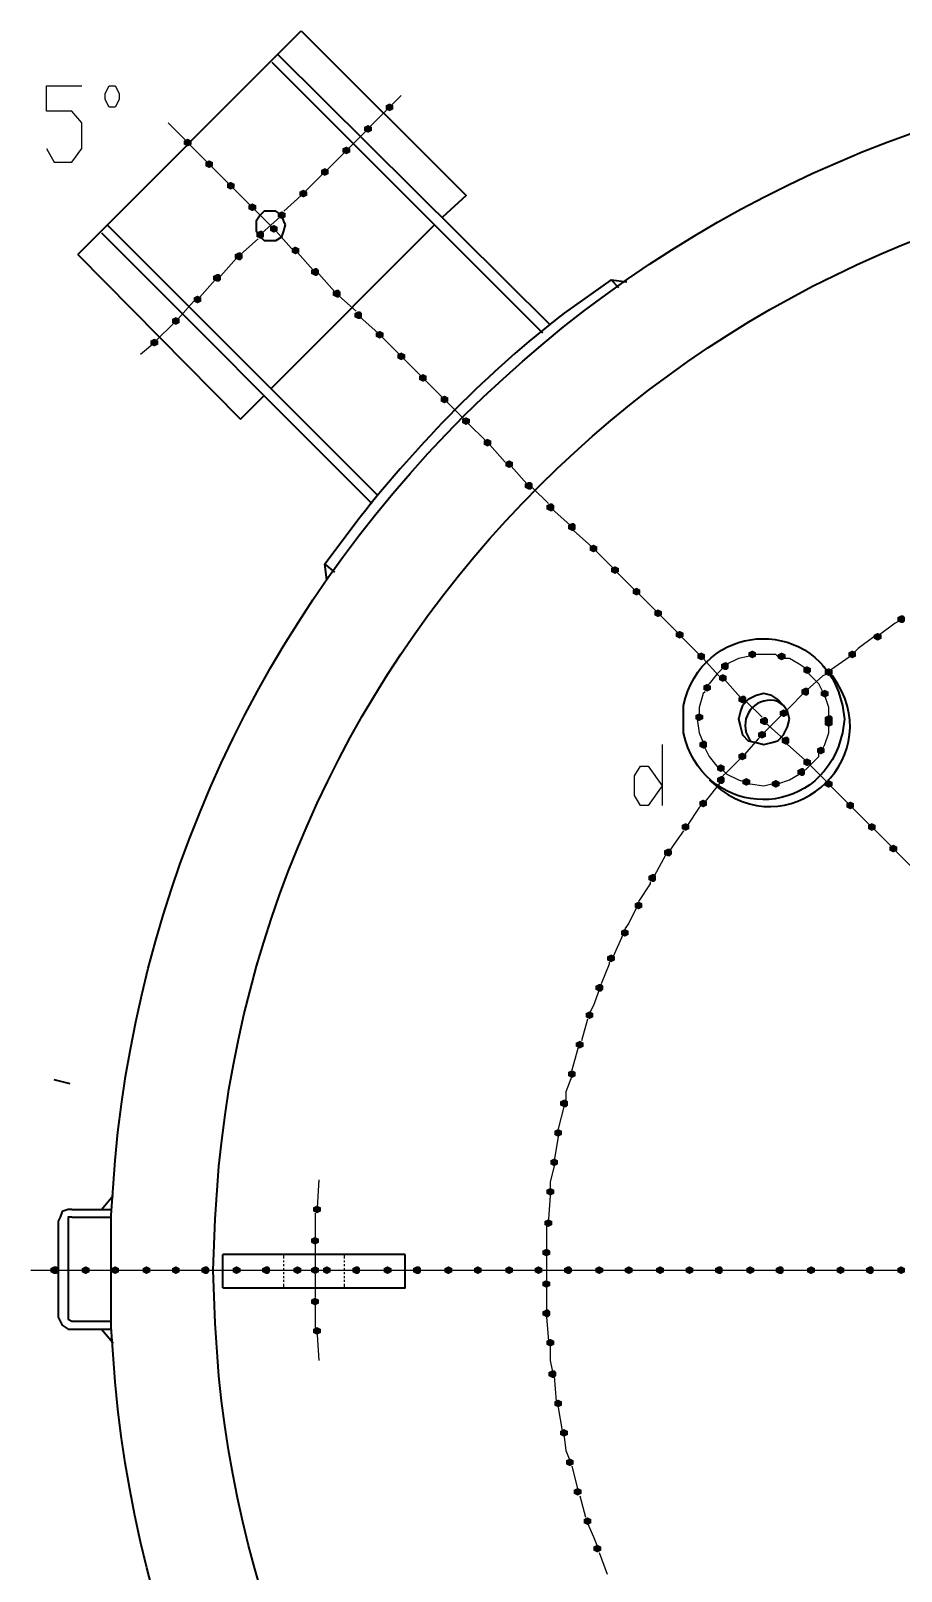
# Model space of a CAD drawing. Header units: millimetres. Extents: x 0 to 822, y 14 to 1153.
# Drawn here: x 135.5 to 215.5, y 246.5 to 387.9 of the extents above; entities that cross this region are included whole.
import ezdxf

# ---------------------------------------------------------------- set-up
doc = ezdxf.new("R2010")
doc.units = ezdxf.units.MM
doc.layers.add('1', color=7, linetype='Continuous')

msp = doc.modelspace()

# ---------------------------------------------------------------- hatches: boundary and pattern name
h = msp.add_hatch(color=0)
h.dxf.hatch_style = 2
h.paths.add_polyline_path([(168.48, 380.481732), (168.12, 380.661732), (168.12, 381.021732), (168.48, 381.201732), (168.84, 381.021732), (168.84, 380.661732)])
h = msp.add_hatch(color=0)
h.dxf.hatch_style = 2
h.paths.add_polyline_path([(166.5, 378.501732), (166.14, 378.681732), (166.14, 379.041732), (166.5, 379.221732), (166.86, 379.041732), (166.86, 378.681732)])
h = msp.add_hatch(color=0)
h.dxf.hatch_style = 2
h.paths.add_polyline_path([(149.94, 377.241732), (149.58, 377.421732), (149.58, 377.781732), (149.94, 377.961732), (150.3, 377.781732), (150.3, 377.421732)])
h = msp.add_hatch(color=0)
h.dxf.hatch_style = 2
h.paths.add_polyline_path([(164.52, 376.521732), (164.16, 376.701732), (164.16, 377.061732), (164.52, 377.241732), (164.88, 377.061732), (164.88, 376.701732)])
h = msp.add_hatch(color=0)
h.dxf.hatch_style = 2
h.paths.add_polyline_path([(151.92, 375.261732), (151.56, 375.441732), (151.56, 375.801732), (151.92, 375.981732), (152.28, 375.801732), (152.28, 375.441732)])
h = msp.add_hatch(color=0)
h.dxf.hatch_style = 2
h.paths.add_polyline_path([(162.54, 374.541732), (162.18, 374.721732), (162.18, 375.081732), (162.54, 375.261732), (162.9, 375.081732), (162.9, 374.721732)])
h = msp.add_hatch(color=0)
h.dxf.hatch_style = 2
h.paths.add_polyline_path([(153.9, 373.281732), (153.54, 373.461732), (153.54, 373.821732), (153.9, 374.001732), (154.26, 373.821732), (154.26, 373.461732)])
h = msp.add_hatch(color=0)
h.dxf.hatch_style = 2
h.paths.add_polyline_path([(160.56, 372.561732), (160.2, 372.741732), (160.2, 373.101732), (160.56, 373.281732), (160.92, 373.101732), (160.92, 372.741732)])
h = msp.add_hatch(color=0)
h.dxf.hatch_style = 2
h.paths.add_polyline_path([(155.88, 371.301732), (155.52, 371.481732), (155.52, 371.841732), (155.88, 372.021732), (156.24, 371.841732), (156.24, 371.481732)])
h = msp.add_hatch(color=0)
h.dxf.hatch_style = 2
h.paths.add_polyline_path([(158.58, 370.581732), (158.22, 370.761732), (158.22, 371.121732), (158.58, 371.301732), (158.94, 371.121732), (158.94, 370.761732)])
h = msp.add_hatch(color=0)
h.dxf.hatch_style = 2
h.paths.add_polyline_path([(156.6, 368.781732), (156.24, 368.961732), (156.24, 369.321732), (156.6, 369.501732), (156.78, 369.501732), (156.96, 369.321732), (156.96, 368.961732), (156.78, 368.781732)])
h = msp.add_hatch(color=0)
h.dxf.hatch_style = 2
h.paths.add_polyline_path([(157.86, 369.321732), (157.5, 369.501732), (157.5, 369.861732), (157.86, 370.041732), (158.22, 369.861732), (158.22, 369.501732)])
h = msp.add_hatch(color=0)
h.dxf.hatch_style = 2
h.paths.add_polyline_path([(159.84, 367.341732), (159.48, 367.521732), (159.48, 367.881732), (159.84, 368.061732), (160.2, 367.881732), (160.2, 367.521732)])
h = msp.add_hatch(color=0)
h.dxf.hatch_style = 2
h.paths.add_polyline_path([(154.62, 366.801732), (154.26, 366.981732), (154.26, 367.341732), (154.62, 367.521732), (154.8, 367.521732), (154.98, 367.341732), (154.98, 366.981732), (154.8, 366.801732)])
h = msp.add_hatch(color=0)
h.dxf.hatch_style = 2
h.paths.add_polyline_path([(152.64, 364.821732), (152.28, 365.001732), (152.28, 365.361732), (152.64, 365.541732), (152.82, 365.541732), (153, 365.361732), (153, 365.001732), (152.82, 364.821732)])
h = msp.add_hatch(color=0)
h.dxf.hatch_style = 2
h.paths.add_polyline_path([(161.64, 365.361732), (161.28, 365.541732), (161.28, 365.901732), (161.64, 366.081732), (161.82, 366.081732), (162, 365.901732), (162, 365.541732), (161.82, 365.361732)])
h = msp.add_hatch(color=0)
h.dxf.hatch_style = 2
h.paths.add_polyline_path([(150.84, 362.841732), (150.48, 363.021732), (150.48, 363.381732), (150.84, 363.561732), (151.2, 363.381732), (151.2, 363.021732)])
h = msp.add_hatch(color=0)
h.dxf.hatch_style = 2
h.paths.add_polyline_path([(163.62, 363.381732), (163.26, 363.561732), (163.26, 363.921732), (163.62, 364.101732), (163.8, 364.101732), (163.98, 363.921732), (163.98, 363.561732), (163.8, 363.381732)])
h = msp.add_hatch(color=0)
h.dxf.hatch_style = 2
h.paths.add_polyline_path([(165.6, 361.401732), (165.24, 361.581732), (165.24, 361.941732), (165.6, 362.121732), (165.78, 362.121732), (165.96, 361.941732), (165.96, 361.581732), (165.78, 361.401732)])
h = msp.add_hatch(color=0)
h.dxf.hatch_style = 2
h.paths.add_polyline_path([(148.86, 360.861732), (148.5, 361.041732), (148.5, 361.401732), (148.86, 361.581732), (149.22, 361.401732), (149.22, 361.041732)])
h = msp.add_hatch(color=0)
h.dxf.hatch_style = 2
h.paths.add_polyline_path([(146.88, 358.881732), (146.52, 359.061732), (146.52, 359.421732), (146.88, 359.601732), (147.24, 359.421732), (147.24, 359.061732)])
h = msp.add_hatch(color=0)
h.dxf.hatch_style = 2
h.paths.add_polyline_path([(167.58, 359.601732), (167.22, 359.781732), (167.22, 360.141732), (167.58, 360.321732), (167.94, 360.141732), (167.94, 359.781732)])
h = msp.add_hatch(color=0)
h.dxf.hatch_style = 2
h.paths.add_polyline_path([(169.56, 357.621732), (169.2, 357.801732), (169.2, 358.161732), (169.56, 358.341732), (169.92, 358.161732), (169.92, 357.801732)])
h = msp.add_hatch(color=0)
h.dxf.hatch_style = 2
h.paths.add_polyline_path([(171.54, 355.641732), (171.18, 355.821732), (171.18, 356.181732), (171.54, 356.361732), (171.9, 356.181732), (171.9, 355.821732)])
h = msp.add_hatch(color=0)
h.dxf.hatch_style = 2
h.paths.add_polyline_path([(173.52, 353.661732), (173.16, 353.841732), (173.16, 354.201732), (173.52, 354.381732), (173.88, 354.201732), (173.88, 353.841732)])
h = msp.add_hatch(color=0)
h.dxf.hatch_style = 2
h.paths.add_polyline_path([(175.5, 351.681732), (175.14, 351.861732), (175.14, 352.221732), (175.5, 352.401732), (175.86, 352.221732), (175.86, 351.861732)])
h = msp.add_hatch(color=0)
h.dxf.hatch_style = 2
h.paths.add_polyline_path([(177.48, 349.701732), (177.12, 349.881732), (177.12, 350.241732), (177.48, 350.421732), (177.84, 350.241732), (177.84, 349.881732)])
h = msp.add_hatch(color=0)
h.dxf.hatch_style = 2
h.paths.add_polyline_path([(179.46, 347.721732), (179.1, 347.901732), (179.1, 348.261732), (179.46, 348.441732), (179.82, 348.261732), (179.82, 347.901732)])
h = msp.add_hatch(color=0)
h.dxf.hatch_style = 2
h.paths.add_polyline_path([(181.26, 345.741732), (180.9, 345.921732), (180.9, 346.281732), (181.26, 346.461732), (181.44, 346.461732), (181.62, 346.281732), (181.62, 345.921732), (181.44, 345.741732)])
h = msp.add_hatch(color=0)
h.dxf.hatch_style = 2
h.paths.add_polyline_path([(183.24, 343.761732), (182.88, 343.941732), (182.88, 344.301732), (183.24, 344.481732), (183.42, 344.481732), (183.6, 344.301732), (183.6, 343.941732), (183.42, 343.761732)])
h = msp.add_hatch(color=0)
h.dxf.hatch_style = 2
h.paths.add_polyline_path([(185.22, 341.961732), (184.86, 342.141732), (184.86, 342.501732), (185.22, 342.681732), (185.4, 342.681732), (185.58, 342.501732), (185.58, 342.141732), (185.4, 341.961732)])
h = msp.add_hatch(color=0)
h.dxf.hatch_style = 2
h.paths.add_polyline_path([(187.2, 339.981732), (186.84, 340.161732), (186.84, 340.521732), (187.2, 340.701732), (187.56, 340.521732), (187.56, 340.161732)])
h = msp.add_hatch(color=0)
h.dxf.hatch_style = 2
h.paths.add_polyline_path([(189.18, 338.001732), (188.82, 338.181732), (188.82, 338.541732), (189.18, 338.721732), (189.54, 338.541732), (189.54, 338.181732)])
h = msp.add_hatch(color=0)
h.dxf.hatch_style = 2
h.paths.add_polyline_path([(191.16, 336.021732), (190.8, 336.201732), (190.8, 336.561732), (191.16, 336.741732), (191.52, 336.561732), (191.52, 336.201732)])
h = msp.add_hatch(color=0)
h.dxf.hatch_style = 2
h.paths.add_polyline_path([(193.14, 334.041732), (192.78, 334.221732), (192.78, 334.581732), (193.14, 334.761732), (193.5, 334.581732), (193.5, 334.221732)])
h = msp.add_hatch(color=0)
h.dxf.hatch_style = 2
h.paths.add_polyline_path([(215.46, 333.501732), (215.1, 333.681732), (215.1, 334.041732), (215.46, 334.221732), (215.64, 334.221732), (215.82, 334.041732), (215.82, 333.681732), (215.64, 333.501732)])
h = msp.add_hatch(color=0)
h.dxf.hatch_style = 2
h.paths.add_polyline_path([(195.12, 332.061732), (194.76, 332.241732), (194.76, 332.601732), (195.12, 332.781732), (195.48, 332.601732), (195.48, 332.241732)])
h = msp.add_hatch(color=0)
h.dxf.hatch_style = 2
h.paths.add_polyline_path([(213.3, 331.881732), (212.94, 332.061732), (212.94, 332.421732), (213.3, 332.601732), (213.66, 332.421732), (213.66, 332.061732)])
h = msp.add_hatch(color=0)
h.dxf.hatch_style = 2
h.paths.add_polyline_path([(201.78, 330.261732), (201.42, 330.441732), (201.42, 330.801732), (201.78, 330.981732), (202.14, 330.801732), (202.14, 330.441732)])
h = msp.add_hatch(color=0)
h.dxf.hatch_style = 2
h.paths.add_polyline_path([(210.96, 330.261732), (210.6, 330.441732), (210.6, 330.801732), (210.96, 330.981732), (211.32, 330.801732), (211.32, 330.441732)])
h = msp.add_hatch(color=0)
h.dxf.hatch_style = 2
h.paths.add_polyline_path([(197.1, 330.081732), (196.74, 330.261732), (196.74, 330.621732), (197.1, 330.801732), (197.46, 330.621732), (197.46, 330.261732)])
h = msp.add_hatch(color=0)
h.dxf.hatch_style = 2
h.paths.add_polyline_path([(199.26, 329.181732), (198.9, 329.361732), (198.9, 329.721732), (199.26, 329.901732), (199.44, 329.901732), (199.62, 329.721732), (199.62, 329.361732), (199.44, 329.181732)])
h = msp.add_hatch(color=0)
h.dxf.hatch_style = 2
h.paths.add_polyline_path([(204.48, 330.081732), (204.12, 330.261732), (204.12, 330.621732), (204.48, 330.801732), (204.84, 330.621732), (204.84, 330.261732)])
h = msp.add_hatch(color=0)
h.dxf.hatch_style = 2
h.paths.add_polyline_path([(206.82, 328.821732), (206.46, 329.001732), (206.46, 329.361732), (206.82, 329.541732), (207.18, 329.361732), (207.18, 329.001732)])
h = msp.add_hatch(color=0)
h.dxf.hatch_style = 2
h.paths.add_polyline_path([(199.08, 328.101732), (198.72, 328.281732), (198.72, 328.641732), (199.08, 328.821732), (199.44, 328.641732), (199.44, 328.281732)])
h = msp.add_hatch(color=0)
h.dxf.hatch_style = 2
h.paths.add_polyline_path([(208.8, 328.641732), (208.44, 328.821732), (208.44, 329.181732), (208.8, 329.361732), (209.16, 329.181732), (209.16, 328.821732)])
h = msp.add_hatch(color=0)
h.dxf.hatch_style = 2
h.paths.add_polyline_path([(197.64, 327.201732), (197.28, 327.381732), (197.28, 327.741732), (197.64, 327.921732), (198, 327.741732), (198, 327.381732)])
h = msp.add_hatch(color=0)
h.dxf.hatch_style = 2
h.paths.add_polyline_path([(200.88, 326.121732), (200.52, 326.301732), (200.52, 326.661732), (200.88, 326.841732), (201.06, 326.841732), (201.24, 326.661732), (201.24, 326.301732), (201.06, 326.121732)])
h = msp.add_hatch(color=0)
h.dxf.hatch_style = 2
h.paths.add_polyline_path([(206.64, 326.841732), (206.28, 327.021732), (206.28, 327.381732), (206.64, 327.561732), (206.82, 327.561732), (207, 327.381732), (207, 327.021732), (206.82, 326.841732)])
h = msp.add_hatch(color=0)
h.dxf.hatch_style = 2
h.paths.add_polyline_path([(208.44, 326.661732), (208.08, 326.841732), (208.08, 327.201732), (208.44, 327.381732), (208.8, 327.201732), (208.8, 326.841732)])
h = msp.add_hatch(color=0)
h.dxf.hatch_style = 2
h.paths.add_polyline_path([(196.92, 324.501732), (196.56, 324.681732), (196.56, 325.041732), (196.92, 325.221732), (197.28, 325.041732), (197.28, 324.681732)])
h = msp.add_hatch(color=0)
h.dxf.hatch_style = 2
h.paths.add_polyline_path([(204.66, 324.861732), (204.3, 325.041732), (204.3, 325.401732), (204.66, 325.581732), (205.02, 325.401732), (205.02, 325.041732)])
h = msp.add_hatch(color=0)
h.dxf.hatch_style = 2
h.paths.add_polyline_path([(202.86, 324.141732), (202.5, 324.321732), (202.5, 324.681732), (202.86, 324.861732), (203.04, 324.861732), (203.22, 324.681732), (203.22, 324.321732), (203.04, 324.141732)])
h = msp.add_hatch(color=0)
h.dxf.hatch_style = 2
h.paths.add_polyline_path([(208.8, 324.321732), (208.44, 324.501732), (208.44, 324.861732), (208.8, 325.041732), (208.98, 325.041732), (209.16, 324.861732), (209.16, 324.501732), (208.98, 324.321732)])
h = msp.add_hatch(color=0)
h.dxf.hatch_style = 2
h.paths.add_polyline_path([(208.8, 323.961732), (208.44, 324.141732), (208.44, 324.501732), (208.8, 324.681732), (209.16, 324.501732), (209.16, 324.141732)])
h = msp.add_hatch(color=0)
h.dxf.hatch_style = 2
h.paths.add_polyline_path([(197.28, 321.981732), (196.92, 322.161732), (196.92, 322.521732), (197.28, 322.701732), (197.46, 322.701732), (197.64, 322.521732), (197.64, 322.161732), (197.46, 321.981732)])
h = msp.add_hatch(color=0)
h.dxf.hatch_style = 2
h.paths.add_polyline_path([(202.68, 322.881732), (202.32, 323.061732), (202.32, 323.421732), (202.68, 323.601732), (203.04, 323.421732), (203.04, 323.061732)])
h = msp.add_hatch(color=0)
h.dxf.hatch_style = 2
h.paths.add_polyline_path([(204.84, 322.341732), (204.48, 322.521732), (204.48, 322.881732), (204.84, 323.061732), (205.02, 323.061732), (205.2, 322.881732), (205.2, 322.521732), (205.02, 322.341732)])
h = msp.add_hatch(color=0)
h.dxf.hatch_style = 2
h.paths.add_polyline_path([(200.88, 320.901732), (200.52, 321.081732), (200.52, 321.441732), (200.88, 321.621732), (201.24, 321.441732), (201.24, 321.081732)])
h = msp.add_hatch(color=0)
h.dxf.hatch_style = 2
h.paths.add_polyline_path([(206.82, 320.361732), (206.46, 320.541732), (206.46, 320.901732), (206.82, 321.081732), (207.18, 320.901732), (207.18, 320.541732)])
h = msp.add_hatch(color=0)
h.dxf.hatch_style = 2
h.paths.add_polyline_path([(208.08, 321.441732), (207.72, 321.621732), (207.72, 321.981732), (208.08, 322.161732), (208.44, 321.981732), (208.44, 321.621732)])
h = msp.add_hatch(color=0)
h.dxf.hatch_style = 2
h.paths.add_polyline_path([(198.9, 319.821732), (198.54, 320.001732), (198.54, 320.361732), (198.9, 320.541732), (199.26, 320.361732), (199.26, 320.001732)])
h = msp.add_hatch(color=0)
h.dxf.hatch_style = 2
h.paths.add_polyline_path([(206.28, 319.461732), (205.92, 319.641732), (205.92, 320.001732), (206.28, 320.181732), (206.46, 320.181732), (206.64, 320.001732), (206.64, 319.641732), (206.46, 319.461732)])
h = msp.add_hatch(color=0)
h.dxf.hatch_style = 2
h.paths.add_polyline_path([(198.9, 318.741732), (198.54, 318.921732), (198.54, 319.281732), (198.9, 319.461732), (199.08, 319.461732), (199.26, 319.281732), (199.26, 318.921732), (199.08, 318.741732)])
h = msp.add_hatch(color=0)
h.dxf.hatch_style = 2
h.paths.add_polyline_path([(201.24, 318.561732), (200.88, 318.741732), (200.88, 319.101732), (201.24, 319.281732), (201.6, 319.101732), (201.6, 318.741732)])
h = msp.add_hatch(color=0)
h.dxf.hatch_style = 2
h.paths.add_polyline_path([(203.94, 318.381732), (203.58, 318.561732), (203.58, 318.921732), (203.94, 319.101732), (204.3, 318.921732), (204.3, 318.561732)])
h = msp.add_hatch(color=0)
h.dxf.hatch_style = 2
h.paths.add_polyline_path([(208.8, 318.381732), (208.44, 318.561732), (208.44, 318.921732), (208.8, 319.101732), (209.16, 318.921732), (209.16, 318.561732)])
h = msp.add_hatch(color=0)
h.dxf.hatch_style = 2
h.paths.add_polyline_path([(197.28, 316.581732), (196.92, 316.761732), (196.92, 317.121732), (197.28, 317.301732), (197.64, 317.121732), (197.64, 316.761732)])
h = msp.add_hatch(color=0)
h.dxf.hatch_style = 2
h.paths.add_polyline_path([(210.78, 316.401732), (210.42, 316.581732), (210.42, 316.941732), (210.78, 317.121732), (211.14, 316.941732), (211.14, 316.581732)])
h = msp.add_hatch(color=0)
h.dxf.hatch_style = 2
h.paths.add_polyline_path([(195.66, 314.421732), (195.3, 314.601732), (195.3, 314.961732), (195.66, 315.141732), (196.02, 314.961732), (196.02, 314.601732)])
h = msp.add_hatch(color=0)
h.dxf.hatch_style = 2
h.paths.add_polyline_path([(212.76, 314.421732), (212.4, 314.601732), (212.4, 314.961732), (212.76, 315.141732), (213.12, 314.961732), (213.12, 314.601732)])
h = msp.add_hatch(color=0)
h.dxf.hatch_style = 2
h.paths.add_polyline_path([(194.04, 312.081732), (193.68, 312.261732), (193.68, 312.621732), (194.04, 312.801732), (194.22, 312.801732), (194.4, 312.621732), (194.4, 312.261732), (194.22, 312.081732)])
h = msp.add_hatch(color=0)
h.dxf.hatch_style = 2
h.paths.add_polyline_path([(214.74, 312.441732), (214.38, 312.621732), (214.38, 312.981732), (214.74, 313.161732), (215.1, 312.981732), (215.1, 312.621732)])
h = msp.add_hatch(color=0)
h.dxf.hatch_style = 2
h.paths.add_polyline_path([(192.6, 309.741732), (192.24, 309.921732), (192.24, 310.281732), (192.6, 310.461732), (192.78, 310.461732), (192.96, 310.281732), (192.96, 309.921732), (192.78, 309.741732)])
h = msp.add_hatch(color=0)
h.dxf.hatch_style = 2
h.paths.add_polyline_path([(191.34, 307.221732), (190.98, 307.401732), (190.98, 307.761732), (191.34, 307.941732), (191.7, 307.761732), (191.7, 307.401732)])
h = msp.add_hatch(color=0)
h.dxf.hatch_style = 2
h.paths.add_polyline_path([(190.08, 304.701732), (189.72, 304.881732), (189.72, 305.241732), (190.08, 305.421732), (190.44, 305.241732), (190.44, 304.881732)])
h = msp.add_hatch(color=0)
h.dxf.hatch_style = 2
h.paths.add_polyline_path([(188.82, 302.361732), (188.46, 302.541732), (188.46, 302.901732), (188.82, 303.081732), (189.18, 302.901732), (189.18, 302.541732)])
h = msp.add_hatch(color=0)
h.dxf.hatch_style = 2
h.paths.add_polyline_path([(187.74, 299.661732), (187.38, 299.841732), (187.38, 300.201732), (187.74, 300.381732), (187.92, 300.381732), (188.1, 300.201732), (188.1, 299.841732), (187.92, 299.661732)])
h = msp.add_hatch(color=0)
h.dxf.hatch_style = 2
h.paths.add_polyline_path([(186.84, 297.141732), (186.48, 297.321732), (186.48, 297.681732), (186.84, 297.861732), (187.2, 297.681732), (187.2, 297.321732)])
h = msp.add_hatch(color=0)
h.dxf.hatch_style = 2
h.paths.add_polyline_path([(185.94, 294.441732), (185.58, 294.621732), (185.58, 294.981732), (185.94, 295.161732), (186.3, 294.981732), (186.3, 294.621732)])
h = msp.add_hatch(color=0)
h.dxf.hatch_style = 2
h.paths.add_polyline_path([(185.22, 291.741732), (184.86, 291.921732), (184.86, 292.281732), (185.22, 292.461732), (185.58, 292.281732), (185.58, 291.921732)])
h = msp.add_hatch(color=0)
h.dxf.hatch_style = 2
h.paths.add_polyline_path([(184.5, 289.041732), (184.14, 289.221732), (184.14, 289.581732), (184.5, 289.761732), (184.68, 289.761732), (184.86, 289.581732), (184.86, 289.221732), (184.68, 289.041732)])
h = msp.add_hatch(color=0)
h.dxf.hatch_style = 2
h.paths.add_polyline_path([(183.96, 286.341732), (183.6, 286.521732), (183.6, 286.881732), (183.96, 287.061732), (184.32, 286.881732), (184.32, 286.521732)])
h = msp.add_hatch(color=0)
h.dxf.hatch_style = 2
h.paths.add_polyline_path([(183.6, 283.641732), (183.24, 283.821732), (183.24, 284.181732), (183.6, 284.361732), (183.96, 284.181732), (183.96, 283.821732)])
h = msp.add_hatch(color=0)
h.dxf.hatch_style = 2
h.paths.add_polyline_path([(183.24, 280.941732), (182.88, 281.121732), (182.88, 281.481732), (183.24, 281.661732), (183.6, 281.481732), (183.6, 281.121732)])
h = msp.add_hatch(color=0)
h.dxf.hatch_style = 2
h.paths.add_polyline_path([(161.82, 279.321732), (161.46, 279.501732), (161.46, 279.861732), (161.82, 280.041732), (162.18, 279.861732), (162.18, 279.501732)])
h = msp.add_hatch(color=0)
h.dxf.hatch_style = 2
h.paths.add_polyline_path([(183.06, 278.061732), (182.7, 278.241732), (182.7, 278.601732), (183.06, 278.781732), (183.42, 278.601732), (183.42, 278.241732)])
h = msp.add_hatch(color=0)
h.dxf.hatch_style = 2
h.paths.add_polyline_path([(161.64, 276.441732), (161.28, 276.621732), (161.28, 276.981732), (161.64, 277.161732), (162, 276.981732), (162, 276.621732)])
h = msp.add_hatch(color=0)
h.dxf.hatch_style = 2
h.paths.add_polyline_path([(182.88, 275.361732), (182.52, 275.541732), (182.52, 275.901732), (182.88, 276.081732), (183.24, 275.901732), (183.24, 275.541732)])
h = msp.add_hatch(color=0)
h.dxf.hatch_style = 2
h.paths.add_polyline_path([(137.7, 273.741732), (137.34, 273.921732), (137.34, 274.281732), (137.7, 274.461732), (137.88, 274.461732), (138.06, 274.281732), (138.06, 273.921732), (137.88, 273.741732)])
h = msp.add_hatch(color=0)
h.dxf.hatch_style = 2
h.paths.add_polyline_path([(140.58, 273.741732), (140.22, 273.921732), (140.22, 274.281732), (140.58, 274.461732), (140.94, 274.281732), (140.94, 273.921732)])
h = msp.add_hatch(color=0)
h.dxf.hatch_style = 2
h.paths.add_polyline_path([(143.28, 273.741732), (142.92, 273.921732), (142.92, 274.281732), (143.28, 274.461732), (143.64, 274.281732), (143.64, 273.921732)])
h = msp.add_hatch(color=0)
h.dxf.hatch_style = 2
h.paths.add_polyline_path([(146.16, 273.741732), (145.8, 273.921732), (145.8, 274.281732), (146.16, 274.461732), (146.52, 274.281732), (146.52, 273.921732)])
h = msp.add_hatch(color=0)
h.dxf.hatch_style = 2
h.paths.add_polyline_path([(148.86, 273.741732), (148.5, 273.921732), (148.5, 274.281732), (148.86, 274.461732), (149.22, 274.281732), (149.22, 273.921732)])
h = msp.add_hatch(color=0)
h.dxf.hatch_style = 2
h.paths.add_polyline_path([(151.56, 273.741732), (151.2, 273.921732), (151.2, 274.281732), (151.56, 274.461732), (151.74, 274.461732), (151.92, 274.281732), (151.92, 273.921732), (151.74, 273.741732)])
h = msp.add_hatch(color=0)
h.dxf.hatch_style = 2
h.paths.add_polyline_path([(154.44, 273.741732), (154.08, 273.921732), (154.08, 274.281732), (154.44, 274.461732), (154.8, 274.281732), (154.8, 273.921732)])
h = msp.add_hatch(color=0)
h.dxf.hatch_style = 2
h.paths.add_polyline_path([(157.14, 273.741732), (156.78, 273.921732), (156.78, 274.281732), (157.14, 274.461732), (157.32, 274.461732), (157.5, 274.281732), (157.5, 273.921732), (157.32, 273.741732)])
h = msp.add_hatch(color=0)
h.dxf.hatch_style = 2
h.paths.add_polyline_path([(160.02, 273.741732), (159.66, 273.921732), (159.66, 274.281732), (160.02, 274.461732), (160.38, 274.281732), (160.38, 273.921732)])
h = msp.add_hatch(color=0)
h.dxf.hatch_style = 2
h.paths.add_polyline_path([(161.64, 273.741732), (161.28, 273.921732), (161.28, 274.281732), (161.64, 274.461732), (162, 274.281732), (162, 273.921732)])
h = msp.add_hatch(color=0)
h.dxf.hatch_style = 2
h.paths.add_polyline_path([(162.72, 273.741732), (162.36, 273.921732), (162.36, 274.281732), (162.72, 274.461732), (163.08, 274.281732), (163.08, 273.921732)])
h = msp.add_hatch(color=0)
h.dxf.hatch_style = 2
h.paths.add_polyline_path([(165.42, 273.741732), (165.06, 273.921732), (165.06, 274.281732), (165.42, 274.461732), (165.6, 274.461732), (165.78, 274.281732), (165.78, 273.921732), (165.6, 273.741732)])
h = msp.add_hatch(color=0)
h.dxf.hatch_style = 2
h.paths.add_polyline_path([(168.3, 273.741732), (167.94, 273.921732), (167.94, 274.281732), (168.3, 274.461732), (168.66, 274.281732), (168.66, 273.921732)])
h = msp.add_hatch(color=0)
h.dxf.hatch_style = 2
h.paths.add_polyline_path([(171, 273.741732), (170.64, 273.921732), (170.64, 274.281732), (171, 274.461732), (171.18, 274.461732), (171.36, 274.281732), (171.36, 273.921732), (171.18, 273.741732)])
h = msp.add_hatch(color=0)
h.dxf.hatch_style = 2
h.paths.add_polyline_path([(173.88, 273.741732), (173.52, 273.921732), (173.52, 274.281732), (173.88, 274.461732), (174.24, 274.281732), (174.24, 273.921732)])
h = msp.add_hatch(color=0)
h.dxf.hatch_style = 2
h.paths.add_polyline_path([(176.58, 273.741732), (176.22, 273.921732), (176.22, 274.281732), (176.58, 274.461732), (176.94, 274.281732), (176.94, 273.921732)])
h = msp.add_hatch(color=0)
h.dxf.hatch_style = 2
h.paths.add_polyline_path([(179.46, 273.741732), (179.1, 273.921732), (179.1, 274.281732), (179.46, 274.461732), (179.82, 274.281732), (179.82, 273.921732)])
h = msp.add_hatch(color=0)
h.dxf.hatch_style = 2
h.paths.add_polyline_path([(182.16, 273.741732), (181.8, 273.921732), (181.8, 274.281732), (182.16, 274.461732), (182.52, 274.281732), (182.52, 273.921732)])
h = msp.add_hatch(color=0)
h.dxf.hatch_style = 2
h.paths.add_polyline_path([(184.86, 273.741732), (184.5, 273.921732), (184.5, 274.281732), (184.86, 274.461732), (185.04, 274.461732), (185.22, 274.281732), (185.22, 273.921732), (185.04, 273.741732)])
h = msp.add_hatch(color=0)
h.dxf.hatch_style = 2
h.paths.add_polyline_path([(187.74, 273.741732), (187.38, 273.921732), (187.38, 274.281732), (187.74, 274.461732), (188.1, 274.281732), (188.1, 273.921732)])
h = msp.add_hatch(color=0)
h.dxf.hatch_style = 2
h.paths.add_polyline_path([(190.44, 273.741732), (190.08, 273.921732), (190.08, 274.281732), (190.44, 274.461732), (190.8, 274.281732), (190.8, 273.921732)])
h = msp.add_hatch(color=0)
h.dxf.hatch_style = 2
h.paths.add_polyline_path([(193.32, 273.741732), (192.96, 273.921732), (192.96, 274.281732), (193.32, 274.461732), (193.68, 274.281732), (193.68, 273.921732)])
h = msp.add_hatch(color=0)
h.dxf.hatch_style = 2
h.paths.add_polyline_path([(196.02, 273.741732), (195.66, 273.921732), (195.66, 274.281732), (196.02, 274.461732), (196.38, 274.281732), (196.38, 273.921732)])
h = msp.add_hatch(color=0)
h.dxf.hatch_style = 2
h.paths.add_polyline_path([(198.72, 273.741732), (198.36, 273.921732), (198.36, 274.281732), (198.72, 274.461732), (198.9, 274.461732), (199.08, 274.281732), (199.08, 273.921732), (198.9, 273.741732)])
h = msp.add_hatch(color=0)
h.dxf.hatch_style = 2
h.paths.add_polyline_path([(201.6, 273.741732), (201.24, 273.921732), (201.24, 274.281732), (201.6, 274.461732), (201.96, 274.281732), (201.96, 273.921732)])
h = msp.add_hatch(color=0)
h.dxf.hatch_style = 2
h.paths.add_polyline_path([(204.3, 273.741732), (203.94, 273.921732), (203.94, 274.281732), (204.3, 274.461732), (204.48, 274.461732), (204.66, 274.281732), (204.66, 273.921732), (204.48, 273.741732)])
h = msp.add_hatch(color=0)
h.dxf.hatch_style = 2
h.paths.add_polyline_path([(207.18, 273.741732), (206.82, 273.921732), (206.82, 274.281732), (207.18, 274.461732), (207.54, 274.281732), (207.54, 273.921732)])
h = msp.add_hatch(color=0)
h.dxf.hatch_style = 2
h.paths.add_polyline_path([(209.88, 273.741732), (209.52, 273.921732), (209.52, 274.281732), (209.88, 274.461732), (210.24, 274.281732), (210.24, 273.921732)])
h = msp.add_hatch(color=0)
h.dxf.hatch_style = 2
h.paths.add_polyline_path([(212.58, 273.741732), (212.22, 273.921732), (212.22, 274.281732), (212.58, 274.461732), (212.76, 274.461732), (212.94, 274.281732), (212.94, 273.921732), (212.76, 273.741732)])
h = msp.add_hatch(color=0)
h.dxf.hatch_style = 2
h.paths.add_polyline_path([(215.46, 273.741732), (215.1, 273.921732), (215.1, 274.281732), (215.46, 274.461732), (215.82, 274.281732), (215.82, 273.921732)])
h = msp.add_hatch(color=0)
h.dxf.hatch_style = 2
h.paths.add_polyline_path([(182.88, 272.481732), (182.52, 272.661732), (182.52, 273.021732), (182.88, 273.201732), (183.24, 273.021732), (183.24, 272.661732)])
h = msp.add_hatch(color=0)
h.dxf.hatch_style = 2
h.paths.add_polyline_path([(161.64, 270.861732), (161.28, 271.041732), (161.28, 271.401732), (161.64, 271.581732), (162, 271.401732), (162, 271.041732)])
h = msp.add_hatch(color=0)
h.dxf.hatch_style = 2
h.paths.add_polyline_path([(182.88, 269.781732), (182.52, 269.961732), (182.52, 270.321732), (182.88, 270.501732), (183.06, 270.501732), (183.24, 270.321732), (183.24, 269.961732), (183.06, 269.781732)])
h = msp.add_hatch(color=0)
h.dxf.hatch_style = 2
h.paths.add_polyline_path([(161.82, 268.161732), (161.46, 268.341732), (161.46, 268.701732), (161.82, 268.881732), (162.18, 268.701732), (162.18, 268.341732)])
h = msp.add_hatch(color=0)
h.dxf.hatch_style = 2
h.paths.add_polyline_path([(183.24, 267.081732), (182.88, 267.261732), (182.88, 267.621732), (183.24, 267.801732), (183.6, 267.621732), (183.6, 267.261732)])
h = msp.add_hatch(color=0)
h.dxf.hatch_style = 2
h.paths.add_polyline_path([(183.42, 264.201732), (183.06, 264.381732), (183.06, 264.741732), (183.42, 264.921732), (183.6, 264.921732), (183.78, 264.741732), (183.78, 264.381732), (183.6, 264.201732)])
h = msp.add_hatch(color=0)
h.dxf.hatch_style = 2
h.paths.add_polyline_path([(183.96, 261.501732), (183.6, 261.681732), (183.6, 262.041732), (183.96, 262.221732), (184.32, 262.041732), (184.32, 261.681732)])
h = msp.add_hatch(color=0)
h.dxf.hatch_style = 2
h.paths.add_polyline_path([(184.5, 258.801732), (184.14, 258.981732), (184.14, 259.341732), (184.5, 259.521732), (184.86, 259.341732), (184.86, 258.981732)])
h = msp.add_hatch(color=0)
h.dxf.hatch_style = 2
h.paths.add_polyline_path([(185.04, 256.101732), (184.68, 256.281732), (184.68, 256.641732), (185.04, 256.821732), (185.4, 256.641732), (185.4, 256.281732)])
h = msp.add_hatch(color=0)
h.dxf.hatch_style = 2
h.paths.add_polyline_path([(185.76, 253.401732), (185.4, 253.581732), (185.4, 253.941732), (185.76, 254.121732), (186.12, 253.941732), (186.12, 253.581732)])
h = msp.add_hatch(color=0)
h.dxf.hatch_style = 2
h.paths.add_polyline_path([(186.66, 250.701732), (186.3, 250.881732), (186.3, 251.241732), (186.66, 251.421732), (187.02, 251.241732), (187.02, 250.881732)])
h = msp.add_hatch(color=0)
h.dxf.hatch_style = 2
h.paths.add_polyline_path([(187.56, 248.181732), (187.2, 248.361732), (187.2, 248.721732), (187.56, 248.901732), (187.92, 248.721732), (187.92, 248.361732)])

# ---------------------------------------------------------------- linework, layer by layer
at = {"layer": '1', "color": 0, "lineweight": 40}
for points in [[(139.86, 367.341732), (160.38, 387.861732)], [(160.38, 387.861732), (175.5, 372.741732), (173.34, 370.761732)], [(157.68, 384.981732), (182.52, 360.141732)], [(158.22, 385.701732), (183.24, 360.861732)], [(158.94, 370.041732), (158.76, 370.401732), (158.58, 370.941732), (158.04, 371.301732), (157.5, 371.301732), (156.96, 371.301732), (156.6, 370.941732), (156.24, 370.401732), (156.24, 370.041732), (156.24, 369.501732), (156.6, 368.961732), (156.96, 368.601732), (157.5, 368.601732), (158.04, 368.601732), (158.58, 368.961732), (158.76, 369.501732), (158.94, 370.041732)], [(142.02, 369.321732), (166.86, 344.481732)], [(142.56, 370.041732), (167.4, 345.201732)], [(157.68, 355.101732), (172.62, 370.041732)], [(139.86, 367.341732), (154.8, 352.221732)], [(188.82, 365.001732), (190.26, 364.821732)], [(154.8, 352.221732), (156.96, 354.381732)], [(162.72, 337.461732), (162.54, 338.901732), (163.44, 338.181732)], [(205.2, 324.681732), (205.02, 325.401732), (204.66, 325.941732), (204.12, 326.481732), (203.58, 326.841732), (202.86, 327.021732), (202.14, 326.841732), (201.42, 326.481732), (200.88, 325.941732), (200.7, 325.401732), (200.52, 324.681732), (200.7, 323.961732), (200.88, 323.241732), (201.42, 322.701732), (202.14, 322.521732), (202.86, 322.341732), (203.58, 322.521732), (204.12, 322.701732), (204.66, 323.241732), (205.02, 323.961732), (205.2, 324.681732)], [(139.14, 291.201732), (137.7, 291.561732)], [(142.02, 279.681732), (143.1, 280.941732)], [(139.32, 279.681732), (138.96, 279.681732), (138.42, 279.501732), (138.24, 278.961732), (138.06, 278.601732)], [(138.06, 278.601732), (138.06, 269.781732)], [(139.32, 278.961732), (138.96, 278.961732), (138.96, 278.601732)], [(138.96, 278.601732), (138.96, 269.781732)], [(139.32, 279.681732), (142.92, 279.681732)], [(139.32, 278.961732), (142.92, 278.961732)], [(169.92, 275.541732), (153.18, 275.541732)], [(153.18, 272.481732), (169.92, 272.481732), (169.92, 275.541732)], [(153.18, 272.481732), (153.18, 275.541732)], [(138.06, 269.781732), (138.24, 269.421732), (138.42, 269.061732), (138.96, 268.701732), (139.32, 268.701732)], [(138.96, 269.781732), (138.96, 269.601732), (139.32, 269.421732)], [(139.32, 269.421732), (142.92, 269.421732)], [(139.32, 268.701732), (142.92, 268.701732)], [(142.02, 268.701732), (143.1, 267.441732)]]:
    msp.add_lwpolyline(points, dxfattribs=at)
at = {"layer": '1', "color": 0, "lineweight": 25}
for points in [[(136.98, 377.061732), (137.7, 375.801732), (139.32, 375.801732), (140.22, 377.061732), (140.22, 379.401732), (139.32, 380.481732), (136.98, 380.481732), (136.98, 382.821732), (140.22, 382.821732)], [(143.28, 382.821732), (143.64, 382.101732), (143.64, 381.561732), (143.28, 380.841732), (142.74, 380.841732), (142.38, 381.561732), (142.38, 382.101732), (142.74, 382.821732), (143.28, 382.821732)], [(169.56, 381.921732), (168.66, 381.021732)], [(168.3, 380.661732), (166.68, 379.041732)], [(148.14, 379.401732), (149.76, 377.781732)], [(166.32, 378.681732), (164.7, 377.061732)], [(150.12, 377.421732), (151.74, 375.801732)], [(164.34, 376.701732), (162.72, 375.081732)], [(152.1, 375.441732), (153.72, 373.821732)], [(162.36, 374.721732), (160.74, 373.101732)], [(154.08, 373.461732), (155.7, 371.841732)], [(160.38, 372.741732), (158.76, 371.301732)], [(156.06, 371.481732), (157.68, 369.861732)], [(158.4, 370.761732), (156.78, 369.321732)], [(158.04, 369.501732), (159.48, 367.881732)], [(156.42, 368.781732), (154.8, 367.341732)], [(154.44, 366.981732), (153, 365.361732)], [(160.02, 367.521732), (161.46, 365.901732)], [(152.46, 365.001732), (151.02, 363.381732)], [(162, 365.541732), (163.44, 363.921732)], [(163.8, 363.561732), (165.42, 362.121732)], [(150.48, 363.021732), (149.04, 361.401732)], [(148.68, 361.041732), (147.06, 359.421732)], [(165.78, 361.581732), (167.4, 360.141732)], [(167.76, 359.781732), (169.38, 358.161732)], [(146.7, 359.061732), (145.62, 358.161732)], [(169.74, 357.801732), (171.36, 356.181732)], [(171.72, 355.821732), (173.34, 354.201732)], [(173.7, 353.841732), (175.32, 352.221732)], [(175.68, 351.861732), (177.3, 350.241732)], [(177.66, 349.881732), (179.1, 348.261732)], [(179.64, 347.901732), (181.08, 346.281732)], [(181.62, 345.921732), (183.06, 344.481732)], [(183.42, 343.941732), (185.04, 342.501732)], [(185.4, 341.961732), (187.02, 340.521732)], [(187.38, 340.161732), (189, 338.541732)], [(189.36, 338.181732), (190.98, 336.561732)], [(191.34, 336.201732), (192.96, 334.581732)], [(193.32, 334.221732), (194.94, 332.601732)], [(215.28, 333.681732), (214.92, 333.501732), (213.48, 332.421732)], [(195.3, 332.241732), (196.92, 330.621732)], [(212.94, 332.241732), (211.5, 331.161732), (211.14, 330.801732)], [(197.28, 330.261732), (198.72, 328.641732)], [(201.42, 330.441732), (200.52, 330.261732), (199.44, 329.721732)], [(204.12, 330.441732), (203.94, 330.621732), (202.86, 330.621732), (201.96, 330.621732)], [(206.64, 329.361732), (206.1, 329.721732), (205.2, 330.261732), (204.66, 330.261732)], [(210.78, 330.441732), (208.98, 329.181732)], [(199.08, 329.361732), (198.54, 328.821732), (197.82, 327.921732), (197.64, 327.741732)], [(199.26, 328.281732), (200.7, 326.661732)], [(208.62, 328.821732), (208.26, 328.641732), (206.82, 327.381732)], [(208.26, 327.201732), (207.9, 327.921732), (207, 328.821732), (207, 329.001732)], [(197.46, 327.201732), (197.28, 327.021732), (196.92, 325.761732), (196.92, 325.221732)], [(206.46, 327.021732), (205.2, 325.761732), (204.84, 325.401732)], [(208.8, 324.681732), (208.8, 325.761732), (208.44, 326.841732)], [(201.24, 326.301732), (202.68, 324.861732)], [(196.74, 324.681732), (196.92, 323.421732), (197.28, 322.521732)], [(204.48, 325.041732), (202.86, 323.421732)], [(203.04, 324.321732), (204.66, 322.881732)], [(208.26, 321.981732), (208.44, 322.341732), (208.8, 323.421732), (208.8, 324.141732)], [(202.5, 323.061732), (202.32, 322.881732), (201.06, 321.441732)], [(193.5, 322.341732), (193.5, 316.761732)], [(197.46, 321.981732), (197.82, 321.261732), (198.54, 320.361732), (198.72, 320.361732)], [(200.7, 321.081732), (199.44, 319.821732), (199.08, 319.461732)], [(205.02, 322.341732), (206.64, 320.901732)], [(206.64, 320.001732), (207, 320.361732), (207.9, 321.261732), (207.9, 321.621732)], [(193.5, 318.561732), (192.24, 316.761732), (191.52, 316.761732), (190.98, 317.661732), (190.98, 319.461732), (191.52, 320.361732), (192.24, 320.361732), (193.5, 318.561732)], [(199.08, 320.001732), (199.44, 319.641732), (200.52, 319.101732), (201.06, 318.921732)], [(204.12, 318.741732), (205.2, 319.101732), (206.1, 319.641732)], [(207, 320.541732), (208.62, 318.921732)], [(198.9, 318.921732), (197.46, 317.121732)], [(201.42, 318.741732), (201.6, 318.741732), (202.86, 318.561732), (203.58, 318.741732)], [(208.98, 318.561732), (210.6, 316.941732)], [(197.1, 316.761732), (196.92, 316.581732), (195.84, 314.961732)], [(210.96, 316.581732), (212.58, 314.961732)], [(195.48, 314.421732), (194.58, 313.161732), (194.22, 312.621732)], [(212.94, 314.601732), (214.56, 312.981732)], [(214.92, 312.621732), (216.54, 311.001732)], [(193.86, 312.261732), (192.78, 310.281732)], [(192.42, 309.741732), (192.42, 309.561732), (191.34, 307.941732)], [(191.16, 307.401732), (190.44, 305.961732), (190.08, 305.421732)], [(189.9, 304.881732), (189, 302.901732)], [(188.64, 302.361732), (188.64, 302.181732), (187.92, 300.381732)], [(187.74, 299.841732), (187.2, 298.401732), (186.84, 297.681732)], [(186.66, 297.141732), (186.12, 295.161732)], [(185.94, 294.621732), (185.76, 294.441732), (185.22, 292.461732)], [(185.22, 291.921732), (184.68, 290.481732), (184.68, 289.761732)], [(184.5, 289.221732), (183.96, 287.061732)], [(183.96, 286.521732), (183.96, 286.341732), (183.6, 284.181732)], [(183.6, 283.641732), (183.24, 282.201732), (183.24, 281.481732)], [(162, 282.381732), (161.82, 279.861732)], [(183.24, 280.941732), (183.06, 278.781732)], [(161.64, 279.321732), (161.64, 278.241732), (161.64, 277.161732)], [(182.88, 278.241732), (182.88, 275.901732)], [(161.64, 276.621732), (161.64, 274.281732)], [(158.76, 275.181732), (158.76, 275.541732)], [(158.76, 274.821732), (158.76, 275.001732)], [(158.76, 274.461732), (158.76, 274.641732)], [(164.34, 275.181732), (164.34, 275.541732)], [(164.34, 274.821732), (164.34, 275.001732)], [(164.34, 274.461732), (164.34, 274.641732)], [(182.88, 275.361732), (182.88, 274.101732), (182.88, 273.201732)], [(135.54, 274.101732), (137.52, 274.101732)], [(138.06, 274.101732), (140.22, 274.101732)], [(140.76, 274.101732), (143.1, 274.101732)], [(143.64, 274.101732), (145.8, 274.101732)], [(146.34, 274.101732), (148.5, 274.101732)], [(149.22, 274.101732), (151.38, 274.101732)], [(151.92, 274.101732), (154.08, 274.101732)], [(154.62, 274.101732), (156.96, 274.101732)], [(157.5, 274.101732), (159.66, 274.101732)], [(158.76, 274.101732), (158.76, 274.281732)], [(158.76, 273.741732), (158.76, 273.921732)], [(158.76, 273.381732), (158.76, 273.561732)], [(158.76, 273.021732), (158.76, 273.201732)], [(160.2, 274.101732), (162.36, 274.101732)], [(161.64, 273.741732), (161.64, 271.581732)], [(163.08, 274.101732), (165.24, 274.101732)], [(164.34, 274.101732), (164.34, 274.281732)], [(164.34, 273.741732), (164.34, 273.921732)], [(164.34, 273.381732), (164.34, 273.561732)], [(164.34, 273.021732), (164.34, 273.201732)], [(165.78, 274.101732), (167.94, 274.101732)], [(168.48, 274.101732), (170.82, 274.101732)], [(171.36, 274.101732), (173.52, 274.101732)], [(174.06, 274.101732), (176.4, 274.101732)], [(176.94, 274.101732), (179.1, 274.101732)], [(179.64, 274.101732), (181.8, 274.101732)], [(182.34, 274.101732), (184.68, 274.101732)], [(185.22, 274.101732), (187.38, 274.101732)], [(187.92, 274.101732), (190.26, 274.101732)], [(190.8, 274.101732), (192.96, 274.101732)], [(193.5, 274.101732), (195.66, 274.101732)], [(196.38, 274.101732), (198.54, 274.101732)], [(199.08, 274.101732), (201.24, 274.101732)], [(201.78, 274.101732), (204.12, 274.101732)], [(204.66, 274.101732), (206.82, 274.101732)], [(207.36, 274.101732), (209.52, 274.101732)], [(210.24, 274.101732), (212.4, 274.101732)], [(212.94, 274.101732), (215.1, 274.101732)], [(158.76, 272.481732), (158.76, 272.841732)], [(164.34, 272.481732), (164.34, 272.841732)], [(182.88, 272.661732), (182.88, 270.321732)], [(161.64, 271.041732), (161.64, 269.961732), (161.64, 268.701732)], [(182.88, 269.781732), (183.06, 267.621732)], [(161.82, 268.161732), (162, 265.821732)], [(183.24, 267.081732), (183.24, 265.821732), (183.42, 264.921732)], [(183.6, 264.381732), (183.78, 262.041732)], [(183.96, 261.501732), (184.32, 259.341732)], [(184.5, 258.801732), (184.68, 257.541732), (185.04, 256.641732)], [(185.22, 256.101732), (185.76, 253.941732)], [(185.94, 253.401732), (186.48, 251.421732)], [(186.66, 250.881732), (187.2, 249.621732), (187.56, 248.721732)], [(187.74, 248.181732), (188.46, 246.201732)]]:
    msp.add_lwpolyline(points, dxfattribs=at)
at = {"layer": '1', "color": 0, "lineweight": 40}
for points, knots in [([(364.86, 274.101732), (364.86, 274.101732), (364.68, 279.141732), (364.68, 279.141732), (364.68, 279.141732), (364.32, 284.181732), (364.32, 284.181732), (364.32, 284.181732), (363.78, 289.401732), (363.78, 289.401732), (356.22, 342.321732), (312.3, 382.281732), (259.02, 384.801732), (259.02, 384.801732), (253.8, 384.981732), (253.8, 384.981732), (253.8, 384.981732), (248.76, 384.801732), (248.76, 384.801732), (193.32, 382.281732), (148.32, 339.441732), (143.28, 284.181732), (143.28, 284.181732), (142.92, 279.141732), (142.92, 279.141732), (142.92, 279.141732), (142.92, 274.101732), (142.92, 274.101732), (142.92, 274.101732), (142.92, 268.881732), (142.92, 268.881732), (142.92, 268.881732), (143.28, 263.841732), (143.28, 263.841732), (148.14, 210.561732), (190.44, 168.441732), (243.54, 163.581732), (243.54, 163.581732), (248.76, 163.221732), (248.76, 163.221732), (248.76, 163.221732), (253.8, 163.041732), (253.8, 163.041732), (309.24, 163.221732), (356.04, 203.901732), (363.78, 258.621732), (363.78, 258.621732), (364.32, 263.841732), (364.32, 263.841732), (364.32, 263.841732), (364.68, 268.881732), (364.68, 268.881732), (364.68, 268.881732), (364.86, 274.101732), (364.86, 274.101732)], [0, 0, 0, 0, 1, 1, 1, 2, 2, 2, 3, 3, 3, 4, 4, 4, 5, 5, 5, 6, 6, 6, 7, 7, 7, 8, 8, 8, 9, 9, 9, 10, 10, 10, 11, 11, 11, 12, 12, 12, 13, 13, 13, 14, 14, 14, 15, 15, 15, 16, 16, 16, 17, 17, 17, 18, 18, 18, 18]), ([(355.68, 274.101732), (355.68, 274.101732), (355.68, 278.781732), (355.68, 278.781732), (355.68, 278.781732), (355.32, 283.641732), (355.32, 283.641732), (355.32, 283.641732), (354.78, 288.501732), (354.78, 288.501732), (347.58, 336.921732), (307.62, 373.281732), (258.84, 375.621732), (258.84, 375.621732), (253.98, 375.801732), (253.98, 375.801732), (253.98, 375.801732), (249.12, 375.621732), (249.12, 375.621732), (198.54, 373.101732), (157.68, 334.221732), (152.82, 283.641732), (152.82, 283.641732), (152.46, 278.781732), (152.46, 278.781732), (152.46, 278.781732), (152.28, 274.101732), (152.28, 274.101732), (152.28, 274.101732), (152.46, 269.241732), (152.46, 269.241732), (152.46, 269.241732), (152.82, 264.381732), (152.82, 264.381732), (157.5, 215.781732), (195.84, 177.441732), (244.44, 172.761732), (244.44, 172.761732), (249.12, 172.401732), (249.12, 172.401732), (249.12, 172.401732), (253.98, 172.221732), (253.98, 172.221732), (304.56, 172.401732), (347.4, 209.481732), (354.78, 259.521732), (354.78, 259.521732), (355.32, 264.381732), (355.32, 264.381732), (355.32, 264.381732), (355.68, 269.241732), (355.68, 269.241732), (355.68, 269.241732), (355.68, 274.101732), (355.68, 274.101732)], [0, 0, 0, 0, 1, 1, 1, 2, 2, 2, 3, 3, 3, 4, 4, 4, 5, 5, 5, 6, 6, 6, 7, 7, 7, 8, 8, 8, 9, 9, 9, 10, 10, 10, 11, 11, 11, 12, 12, 12, 13, 13, 13, 14, 14, 14, 15, 15, 15, 16, 16, 16, 17, 17, 17, 18, 18, 18, 18]), ([(189.54, 364.281732), (189.54, 364.281732), (188.82, 365.001732), (188.82, 365.001732), (188.82, 365.001732), (184.5, 361.941732), (184.5, 361.941732), (177.48, 356.541732), (171.18, 350.061732), (165.78, 343.221732), (165.78, 343.221732), (162.54, 338.901732), (162.54, 338.901732)], [0, 0, 0, 0, 1, 1, 1, 2, 2, 2, 3, 3, 3, 4, 4, 4, 4]), ([(210.24, 324.681732), (210.24, 324.681732), (210.06, 325.941732), (210.06, 325.941732), (210.06, 325.941732), (209.7, 327.201732), (209.7, 327.201732), (207, 334.221732), (197.1, 333.501732), (195.48, 325.941732), (195.48, 325.941732), (195.48, 324.681732), (195.48, 324.681732), (195.48, 324.681732), (195.48, 323.421732), (195.48, 323.421732), (197.1, 315.861732), (207, 315.141732), (209.7, 322.161732), (209.7, 322.161732), (210.06, 323.421732), (210.06, 323.421732), (210.06, 323.421732), (210.24, 324.681732), (210.24, 324.681732)], [0, 0, 0, 0, 1, 1, 1, 2, 2, 2, 3, 3, 3, 4, 4, 4, 5, 5, 5, 6, 6, 6, 7, 7, 7, 8, 8, 8, 8]), ([(197.82, 319.101732), (197.82, 319.101732), (198.9, 318.201732), (198.9, 318.201732), (205.74, 313.161732), (214.38, 321.441732), (209.16, 328.641732), (209.16, 328.641732), (208.26, 329.541732), (208.26, 329.541732)], [0, 0, 0, 0, 1, 1, 1, 2, 2, 2, 3, 3, 3, 3]), ([(204.66, 325.941732), (204.66, 325.941732), (204.12, 326.301732), (204.12, 326.301732), (202.32, 326.841732), (200.7, 325.221732), (201.24, 323.421732), (201.24, 323.421732), (201.6, 322.701732), (201.6, 322.701732)], [0, 0, 0, 0, 1, 1, 1, 2, 2, 2, 3, 3, 3, 3])]:
    msp.add_open_spline(points, degree=3, knots=knots, dxfattribs=at)

doc.saveas('drawing.dxf')
